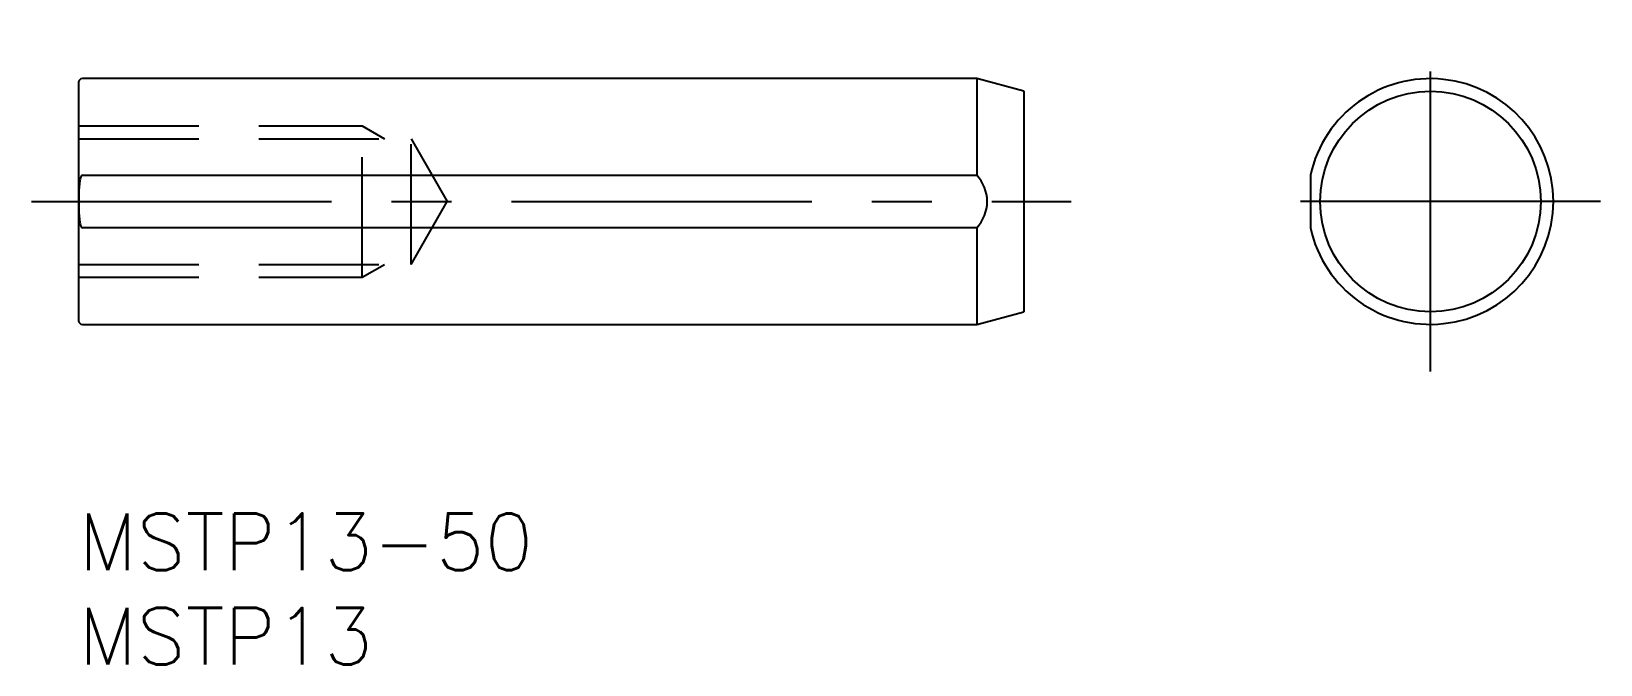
# Model space of a CAD drawing. Extents: x -2.5 to 80.5, y -8 to 25.5.
import ezdxf

# ---------------------------------------------------------------- set-up
doc = ezdxf.new("R2010")
doc.units = 0
doc.header["$LTSCALE"] = 0.5
doc.linetypes.add('CENTER', pattern=[50.8, 31.75, -6.35, 6.35, -6.35])
doc.linetypes.add('DASHED', pattern=[19.05, 12.7, -6.35])
for name, color, linetype in [('MSM_CENTER', 1, 'CENTER'), ('MSM_CONTINUOUS', 7, 'CONTINUOUS'), ('MSM_DASHED', 4, 'DASHED'), ('MSM_PART_NUMBER', 7, 'CONTINUOUS')]:
    doc.layers.add(name, color=color, linetype=linetype)
doc.styles.get("Standard").update_dxf_attribs({"font": 'txt.shx', "height": 1, "bigfont": 'bigfont.shx'})

# ---------------------------------------------------------------- blocks, each defined once
blk = doc.blocks.new('*U11')
at = {"layer": 'MSM_PART_NUMBER'}
blk.add_text('MSTP13-50', height=3, dxfattribs=at).set_placement((0, -3))
blk = doc.blocks.new('*U12')
at = {"layer": 'MSM_PART_NUMBER'}
blk.add_text('MSTP13', height=3, dxfattribs=at).set_placement((0, -8))

msp = doc.modelspace()

# ---------------------------------------------------------------- linework, layer by layer
at = {"layer": 'MSM_CENTER'}
for p, q in [((71.5, 7.5), (71.5, 25.5)), ((-2.5, 16.5), (52.5, 16.5)), ((80.5, 16.5), (62.5, 16.5))]:
    msp.add_line(p, q, dxfattribs=at)
at = {"layer": 'MSM_CONTINUOUS'}
for p, q in [((0, 22.8), (0, 10.2)), ((47.5, 23), (0.2, 23)), ((50, 22.33), (47.5, 23)), ((47.5, 23), (47.5, 17.888)), ((50, 22.33), (50, 10.67)), ((0.2, 17.888), (47.5, 17.888)), ((65.15, 17.888), (65.15, 15.112)), ((47.5, 15.112), (0.2, 15.112)), ((47.5, 15.112), (47.5, 10)), ((0.2, 10), (47.5, 10)), ((47.5, 10), (50, 10.67))]:
    msp.add_line(p, q, dxfattribs=at)
msp.add_circle((71.5, 16.5), 5.83, dxfattribs=at)
for centre, radius, start, end in [((0.2, 22.8), 0.2, 90, 180), ((71.5, 16.5), 6.5, 192.3329, 167.6671), ((5.809, 16.819), 5.8, 172.03536, 179.19815), ((0.621, 17.553), 0.56, 145.86785, 172.83855), ((0.204, 17.827), 0.061, 93.90673, 139.8578), ((46.006, 16.481), 2.052, 0.53193, 43.29383), ((21.665, 16.5), 21.659, 178.9418, 181.0582), ((5.809, 16.181), 5.8, 180.80185, 187.96464), ((46.006, 16.519), 2.052, 316.70617, 359.46807), ((0.621, 15.447), 0.56, 187.16145, 214.13215), ((0.204, 15.173), 0.061, 220.1422, 266.09327), ((0.2, 10.2), 0.2, 180, 270)]:
    msp.add_arc(centre, radius, start, end, dxfattribs=at)
at = {"layer": 'MSM_DASHED'}
for p, q in [((0, 20.5), (15, 20.5)), ((15, 12.5), (15, 20.5)), ((15, 20.5), (16.172, 19.823)), ((0, 19.823), (17.581, 19.823)), ((17.581, 13.176), (17.581, 19.823)), ((17.581, 19.823), (19.5, 16.5)), ((17.581, 13.176), (19.5, 16.5)), ((0, 13.176), (17.581, 13.176)), ((0, 12.5), (15, 12.5)), ((15, 12.5), (16.172, 13.176))]:
    msp.add_line(p, q, dxfattribs=at)

# ---------------------------------------------------------------- block references
at = {"layer": 'MSM_CONTINUOUS'}
for name in ['*U11', '*U12']:
    msp.add_blockref(name, (0, 0), dxfattribs=at)

doc.saveas('drawing.dxf')
